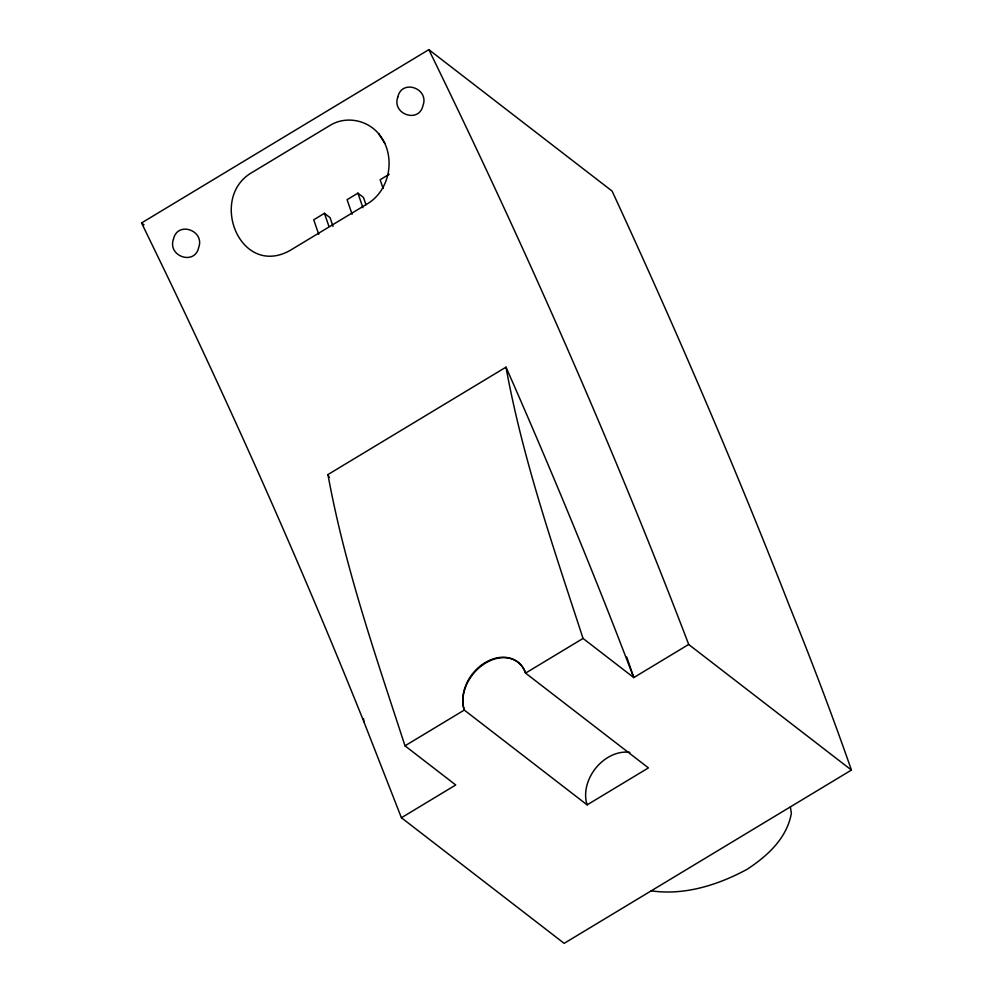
<?xml version="1.0" encoding="UTF-8"?>
<svg xmlns="http://www.w3.org/2000/svg" width="993" height="993" viewBox="0 0 993 993"><rect width="100%" height="100%" fill="white"/><g stroke="black" fill="none" stroke-linecap="round" stroke-linejoin="round"><path stroke-width="1.49" d="M141.565 222.941L428.839 49.65L612.085 191.066A2892.646 838.588 58.9 0 1 789.72 606.698A1652.116 479.557 58.9 0 1 851.435 770.059L564.161 943.35L401.408 817.748L363.897 721.824A2737.416 794.288 58.9 0 0 166.241 273.907L141.565 222.941L144.01 224.828M333.027 226.367L330.036 217.628L324.45 213.321L313.738 219.788L318.728 234.348M365.983 204.732L363.488 197.446L357.914 193.138L347.103 199.667L352.081 214.227M389.182 174.284L380.133 179.733L383.124 188.471M401.408 817.748L455.737 784.979L404.995 745.83C375.95 656.497 344.832 567.189 327.938 474.567L505.983 367.162L514.051 385.445A2730.167 791.483 58.9 0 1 615.312 629.823L633.77 677.586L688.67 644.469L851.435 770.059M404.995 745.83L464.277 710.069A37.374 28.052 -51.2 0 1 485.565 663.076A37.374 28.052 -51.2 0 1 525.558 673.105L648.429 767.899L587.124 804.876L464.277 710.069M626.744 657.056L633.77 677.586L583.04 638.437L525.582 673.093A37.362 28.66 -52.3 0 0 485.031 662.666A37.362 28.66 -52.3 0 0 464.302 710.057M651.222 890.833C684.438 895.686 718.162 884.974 747.195 869.26C767.44 855.941 786.99 838.229 791.371 813.242L790.341 806.912M378.656 133.757C367.038 119.83 345.899 115.734 330.272 125.267L252.247 172.335C208.046 197.384 239.896 278.065 289.807 250.608L367.832 203.54C391.043 189.291 396.145 154.399 378.656 133.757L384.787 143.191M327.938 474.567L329.179 477.372M357.914 193.138L362.904 207.698M324.45 213.321L328.944 226.429M583.04 638.437C553.982 549.104 522.877 459.784 505.983 367.162M363.55 718.746L363.897 721.824M428.815 49.638A2736.708 794.09 58.9 0 1 688.72 644.494M587.161 804.851A37.362 28.66 -52.3 0 1 595.899 767.961A37.362 28.66 -52.3 0 1 629.885 752.384M173.477 239.152C167.172 256.107 194.69 266 198.712 247.456C205.005 230.488 177.486 220.595 173.477 239.152M397.796 97.103C391.503 114.058 419.021 123.951 423.03 105.407C429.336 88.439 401.817 78.546 397.796 97.103"/></g></svg>
